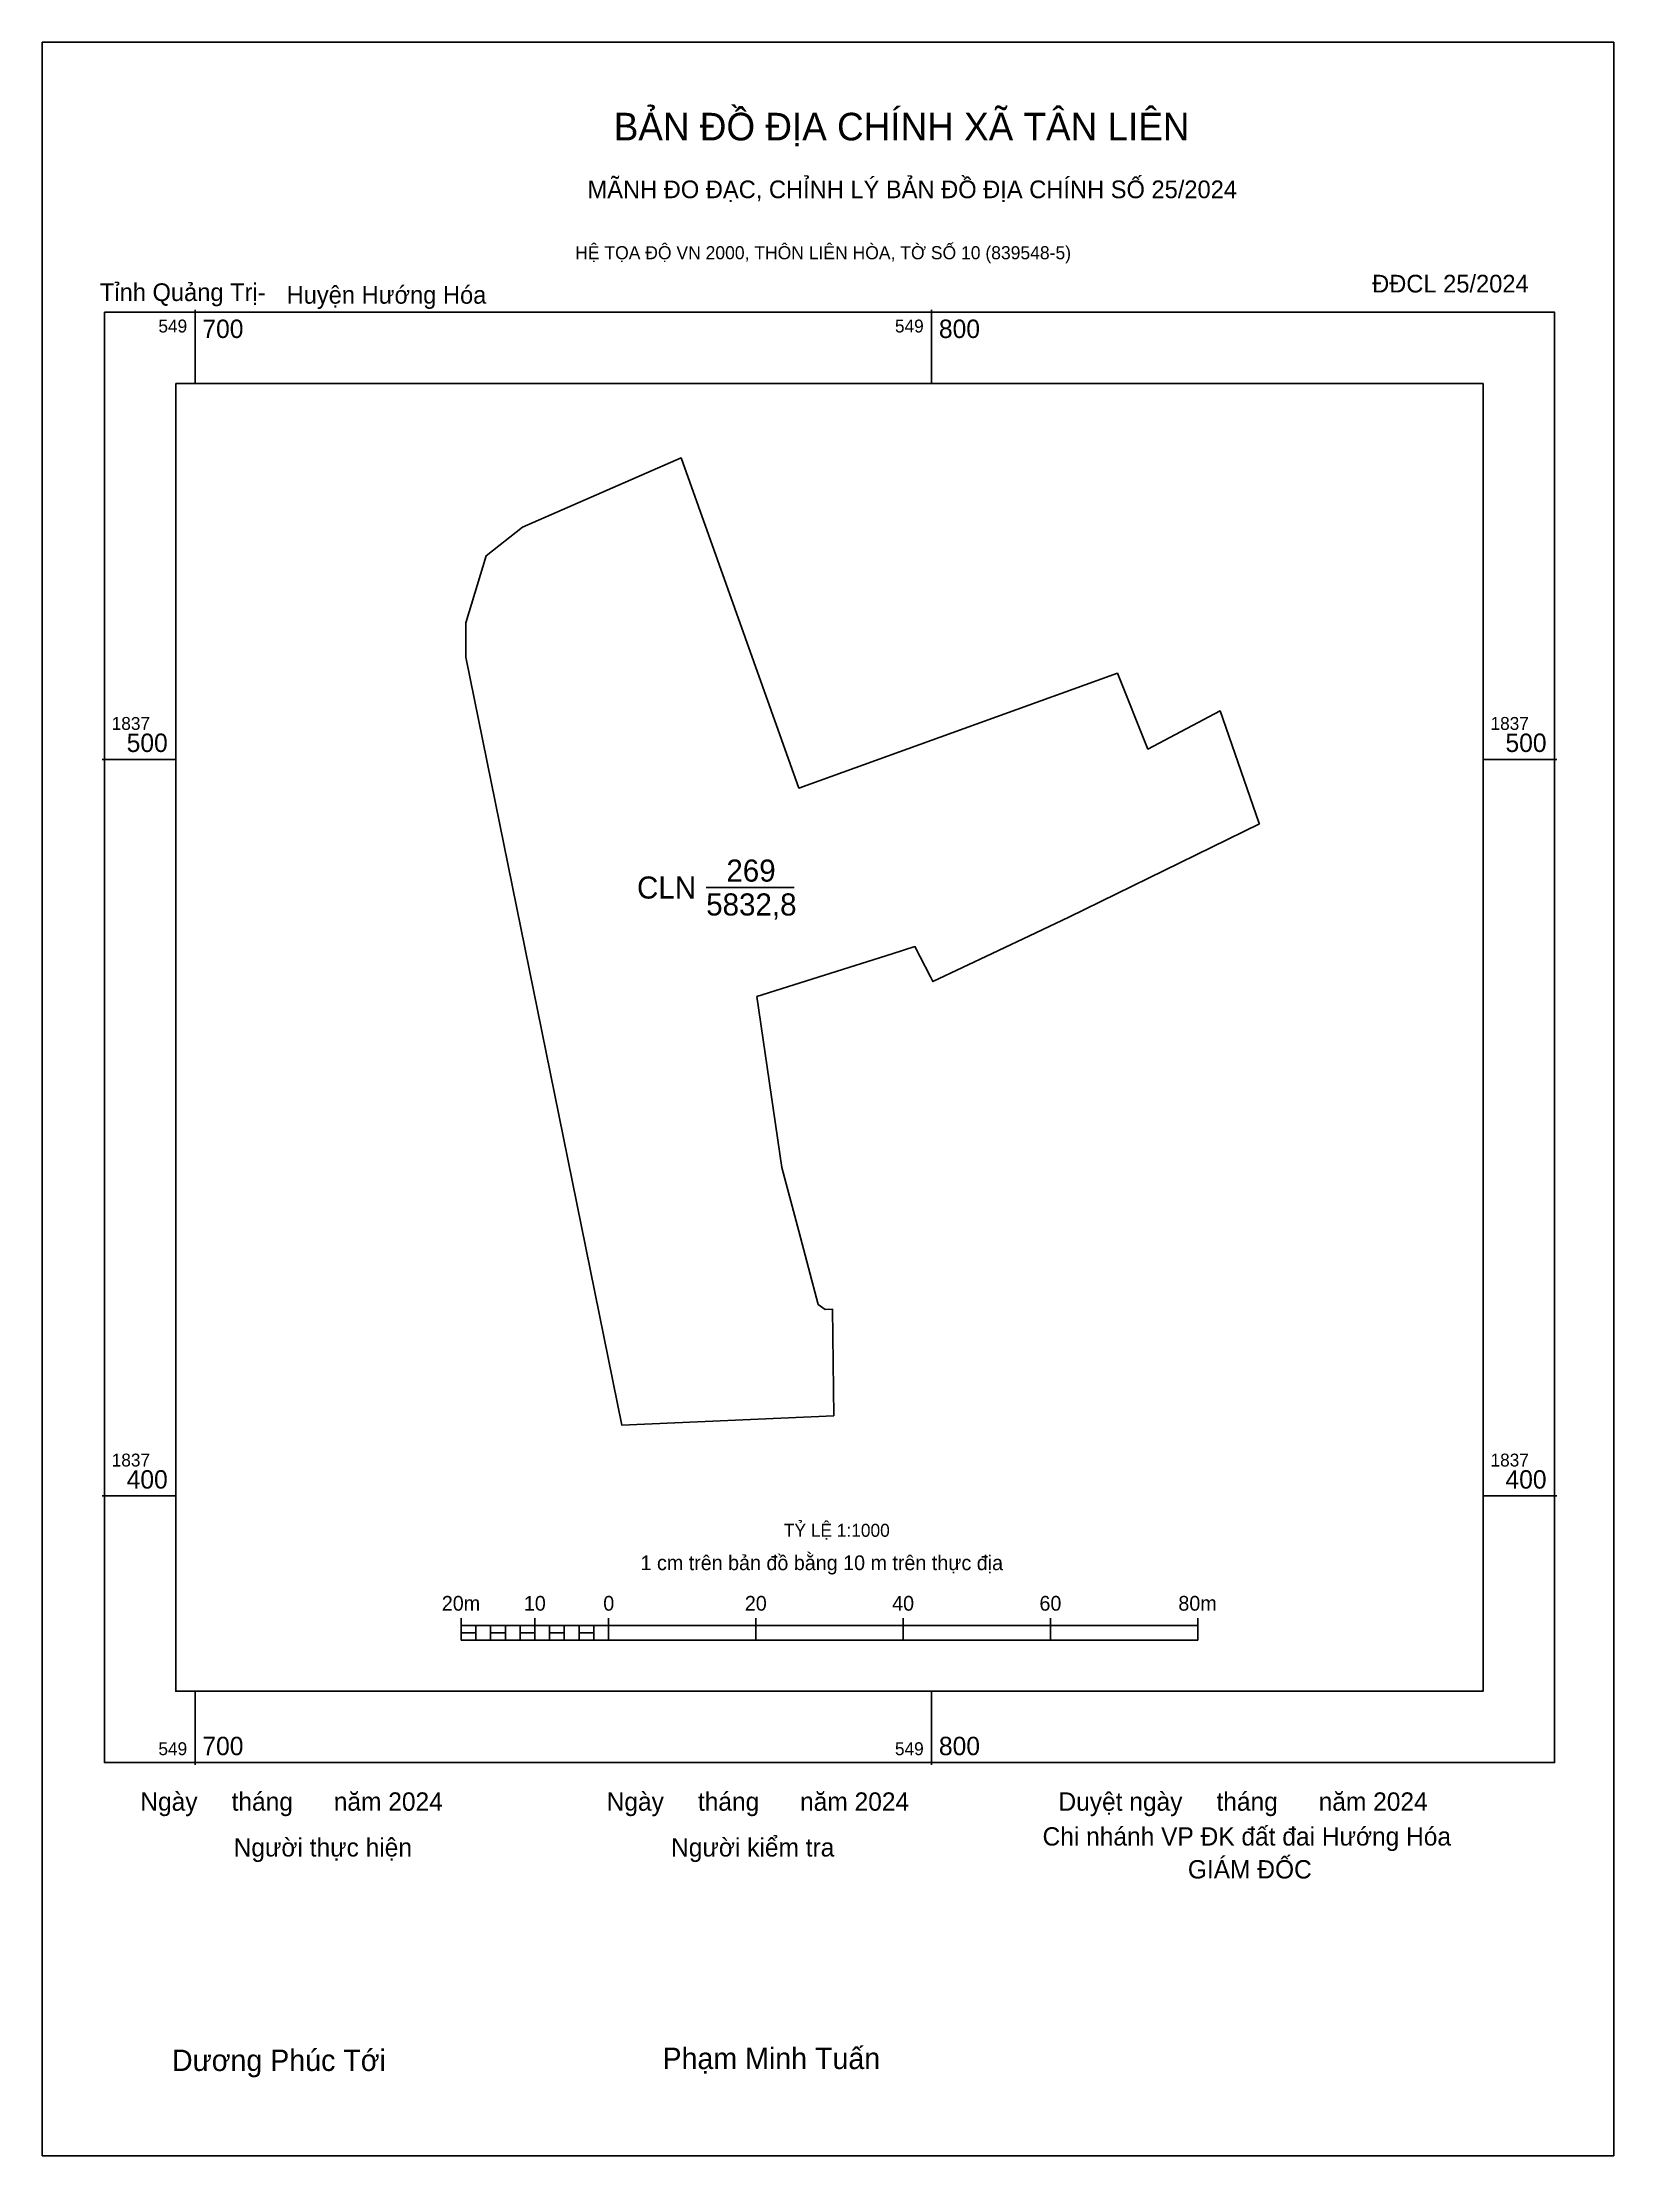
# Model space of a CAD drawing. Extents: x 549679 to 549893, y 1837310 to 1837597.
import ezdxf

# ---------------------------------------------------------------- set-up
doc = ezdxf.new("R2010")
doc.units = 0
for name, color, linetype in [('Level 10', 7, 'Continuous'), ('Level 13', 7, 'Continuous'), ('Level 15', 7, 'Continuous'), ('Level 6', 7, 'Continuous'), ('Level 62', 7, 'Continuous'), ('Level 63', 7, 'Continuous'), ('Level 8', 7, 'Continuous'), ('Level 9', 7, 'Continuous')]:
    doc.layers.add(name, color=color, linetype=linetype)

msp = doc.modelspace()

# ---------------------------------------------------------------- linework, layer by layer
at = {"layer": 'Level 10'}
msp.add_lwpolyline([(549736.76, 1837518.55), (549739.54, 1837527.64), (549744.46, 1837531.52), (549765.99, 1837540.93), (549781.99, 1837496.09), (549825.24, 1837511.7), (549829.37, 1837501.4), (549839.18, 1837506.57), (549844.45, 1837491.43), (549844.51, 1837491.25), (549818.64, 1837478.57), (549814.17, 1837476.45), (549808.23, 1837473.63), (549800.19, 1837469.82), (549799.86, 1837470.46), (549797.74, 1837474.58), (549794.66, 1837473.61), (549776.3, 1837467.8), (549779.66, 1837444.58), (549781.99, 1837435.94), (549784.6, 1837426.01), (549785.57, 1837425.31), (549786.57, 1837425.35), (549786.71, 1837410.9), (549757.97, 1837409.59), (549749.4, 1837451.73), (549736.77, 1837513.85)], close=True, dxfattribs=at)
at = {"layer": 'Level 15'}
msp.add_lwpolyline([(549679.26, 1837597.35), (549892.62, 1837597.35), (549892.62, 1837310.43), (549679.26, 1837310.43)], close=True, dxfattribs=at)
at = {"layer": 'Level 62'}
msp.add_lwpolyline([(549697.38, 1837551.01), (549874.89, 1837551.01), (549874.89, 1837373.5), (549697.38, 1837373.5)], close=True, dxfattribs=at)
at = {"layer": 'Level 63'}
for p, q in [((549700, 1837561.01), (549700, 1837551.01)), ((549800, 1837561.01), (549800, 1837551.01)), ((549687.38, 1837500), (549697.38, 1837500)), ((549874.89, 1837500), (549884.89, 1837500)), ((549687.38, 1837400), (549697.38, 1837400)), ((549874.89, 1837400), (549884.89, 1837400)), ((549736.14, 1837383.43), (549736.14, 1837380.43)), ((549746.14, 1837383.43), (549746.14, 1837380.43)), ((549756.14, 1837383.43), (549756.14, 1837380.43)), ((549776.14, 1837383.43), (549776.14, 1837380.43)), ((549796.14, 1837383.43), (549796.14, 1837380.43)), ((549816.14, 1837383.43), (549816.14, 1837380.43)), ((549836.14, 1837383.43), (549836.14, 1837380.43)), ((549736.14, 1837382.43), (549836.14, 1837382.43)), ((549736.14, 1837380.43), (549836.14, 1837380.43)), ((549738.14, 1837382.43), (549738.14, 1837380.43)), ((549740.14, 1837382.43), (549740.14, 1837380.43)), ((549742.14, 1837382.43), (549742.14, 1837380.43)), ((549744.14, 1837382.43), (549744.14, 1837380.43)), ((549746.14, 1837382.43), (549746.14, 1837380.43)), ((549748.14, 1837382.43), (549748.14, 1837380.43)), ((549750.14, 1837382.43), (549750.14, 1837380.43)), ((549752.14, 1837382.43), (549752.14, 1837380.43)), ((549754.14, 1837382.43), (549754.14, 1837380.43)), ((549756.14, 1837382.43), (549756.14, 1837380.43)), ((549700, 1837373.5), (549700, 1837363.5)), ((549800, 1837373.5), (549800, 1837363.5))]:
    msp.add_line(p, q, dxfattribs=at)
for points in [[(549687.69, 1837560.7), (549884.58, 1837560.7), (549884.58, 1837363.81), (549687.69, 1837363.81)], [(549736.14, 1837381.43), (549738.14, 1837381.43), (549738.14, 1837380.43), (549736.14, 1837380.43)], [(549736.14, 1837381.43), (549738.14, 1837381.43), (549738.14, 1837380.43), (549736.14, 1837380.43)], [(549740.14, 1837381.43), (549742.14, 1837381.43), (549742.14, 1837380.43), (549740.14, 1837380.43)], [(549744.14, 1837381.43), (549746.14, 1837381.43), (549746.14, 1837380.43), (549744.14, 1837380.43)], [(549748.14, 1837381.43), (549750.14, 1837381.43), (549750.14, 1837380.43), (549748.14, 1837380.43)], [(549752.14, 1837381.43), (549754.14, 1837381.43), (549754.14, 1837380.43), (549752.14, 1837380.43)]]:
    msp.add_lwpolyline(points, close=True, dxfattribs=at)
at = {"layer": 'Level 8'}
msp.add_line((549769.4, 1837482.6), (549781.34, 1837482.6), dxfattribs=at)

# ---------------------------------------------------------------- texts
at = {"layer": 'Level 13'}
for s, p in [('CLN', (549760.01, 1837481.1)), ('269', (549772.14, 1837483.4)), ('5832,8', (549769.4, 1837478.8))]:
    msp.add_text(s, height=3, dxfattribs=at).set_placement(p)
at = {"layer": 'Level 6'}
msp.add_text('TỶ LỆ 1:1000', height=1.7579, dxfattribs=at).set_placement((549779.95, 1837394.46))
at = {"layer": 'Level 63'}
for s, height, p in [('BẢN ĐỒ ĐỊA CHÍNH XÃ TÂN LIÊN', 3.7437, (549756.85, 1837584.03)), ('MÃNH ĐO ĐẠC, CHỈNH LÝ BẢN ĐỒ ĐỊA CHÍNH SỐ 25/2024', 2.4022, (549753.29, 1837576.18)), ('HỆ TỌA ĐỘ VN 2000, THÔN LIÊN HÒA, TỜ SỐ 10 (839548-5)', 1.7782, (549751.62, 1837567.89)), ('549', 1.75, (549695.03, 1837557.95)), ('700', 2.5, (549701, 1837557.2)), ('549', 1.75, (549795.03, 1837557.95)), ('800', 2.5, (549801, 1837557.2)), ('1837', 1.75, (549688.69, 1837504)), ('1837', 1.75, (549875.89, 1837504)), ('500', 2.5, (549690.72, 1837501)), ('500', 2.5, (549877.92, 1837501)), ('1837', 1.75, (549688.69, 1837404)), ('400', 2.5, (549690.72, 1837401)), ('1837', 1.75, (549875.89, 1837404)), ('400', 2.5, (549877.92, 1837401)), ('1 cm trên bản đồ bằng 10 m trên thực địa', 2, (549760.49, 1837389.93)), ('20m', 2, (549733.51, 1837384.43)), ('10', 2, (549744.65, 1837384.43)), ('0', 2, (549755.43, 1837384.43)), ('20', 2, (549774.65, 1837384.43)), ('40', 2, (549794.65, 1837384.43)), ('60', 2, (549814.65, 1837384.43)), ('80m', 2, (549833.51, 1837384.43)), ('549', 1.75, (549695.03, 1837364.81)), ('700', 2.5, (549701, 1837364.81)), ('549', 1.75, (549795.03, 1837364.81)), ('800', 2.5, (549801, 1837364.81)), ('Ngày     tháng      năm 2024', 2.4883, (549692.58, 1837357.27)), ('Ngày     tháng      năm 2024', 2.4883, (549755.89, 1837357.27)), ('Duyệt ngày     tháng      năm 2024', 2.4883, (549817.23, 1837357.27)), ('Chi nhánh VP ĐK đất đai Hướng Hóa', 2.4883, (549815.07, 1837352.54)), ('Người thực hiện', 2.4883, (549705.25, 1837351.05)), ('Người kiểm tra', 2.4883, (549764.64, 1837351.05)), ('GIÁM ĐỐC', 2.488, (549834.8, 1837348.07)), ('Dương Phúc Tới', 2.9024, (549696.87, 1837321.94)), ('Phạm Minh Tuấn', 2.9024, (549763.47, 1837322.2))]:
    msp.add_text(s, height=height, dxfattribs=at).set_placement(p)
at = {"layer": 'Level 9'}
for s, p in [('Tỉnh Quảng Trị-', (549687.09, 1837562.22)), ('Huyện Hướng Hóa', (549712.44, 1837561.86)), ('ĐĐCL 25/2024', (549859.82, 1837563.38))]:
    msp.add_text(s, height=2.4022, dxfattribs=at).set_placement(p)

doc.saveas('drawing.dxf')
